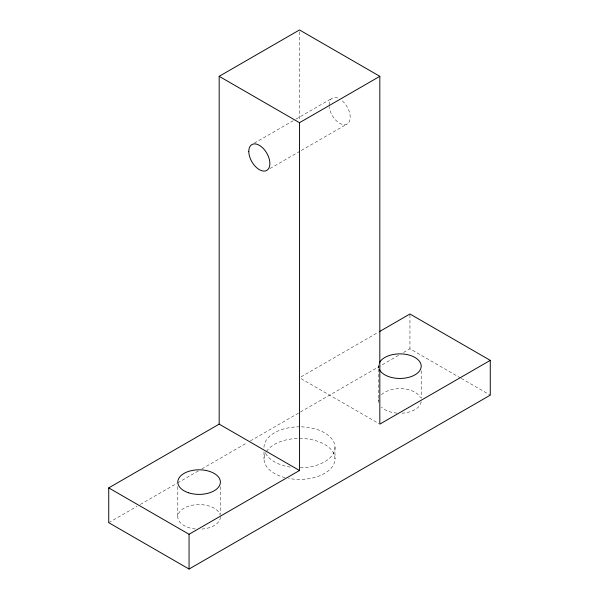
<?xml version="1.0" encoding="UTF-8"?>
<svg xmlns="http://www.w3.org/2000/svg" width="599" height="599" viewBox="0 0 599 599"><rect width="100%" height="100%" fill="white"/><g stroke="black" fill="none" stroke-linecap="round" stroke-linejoin="round"><path stroke-width="0.45" stroke-dasharray="3 2.25" d="M254.29 143.176L295.262 119.523M296.063 119.059L332.205 98.191M270.007 168.536L300.526 150.911M301.334 150.446L347.113 124.015M301.11 376.823L378.501 332.146M108.733 522.68L137.074 506.312M140.316 504.448L176.75 483.408M177.559 482.944L198.613 470.784M201.848 468.92L247.192 442.736M250.434 440.871L399.421 354.855M403.464 352.512L409.941 348.775L460.549 377.991M461.35 378.456L490.267 395.145M301.11 378.688L379.017 423.665M421.202 370.744L421.202 398.2M409.941 314.909L409.941 348.775M378.605 366.161L378.605 367.996M378.605 368.909L378.605 400.948M334.998 447.318L334.998 458.909M299.5 31.822L299.5 120.639M264.002 451.781L264.002 458.909M220.395 486.673L220.395 514.137M177.798 486.673L177.798 516.877M421.157 401.749A21.302 12.294 0 0 1 401.757 413.198M397.122 413.138A21.302 12.294 0 0 1 381.458 407.095M378.785 402.55A21.302 12.294 0 0 1 378.785 399.338M381.458 394.793A21.302 12.294 0 0 1 402.685 388.751A21.302 12.294 0 0 1 420.476 397.766M220.395 516.877A21.302 12.294 0 0 1 201.878 529.074M195.394 528.992A21.302 12.294 0 0 1 177.858 515.986A21.302 12.294 0 0 1 198.479 504.59A21.302 12.294 0 0 1 220.215 515.275M299.5 438.416A35.498 20.493 0 0 1 334.564 462.114A35.498 20.493 0 0 1 288.538 478.406M285.057 477.635A35.498 20.493 0 0 1 265.993 452.148M266.458 451.429A35.498 20.493 0 0 1 298.579 438.423M378.785 367.771A21.302 12.294 0 0 1 378.785 364.559M342.388 100.924A14.908 8.611 60 0 1 350.116 118.729A14.908 8.611 60 0 1 339.663 123.282A14.908 8.611 60 0 1 329.21 106.659M329.121 105.02A14.908 8.611 60 0 1 338.974 98.558M301.349 426.855A35.498 20.493 0 0 1 334.983 447.85A35.498 20.493 0 0 1 299.5 467.812M290.313 467.115A35.498 20.493 0 0 1 265.215 452.627M264.002 447.318A35.498 20.493 0 0 1 299.5 426.825"/><path stroke-width="0.9" d="M219.174 424.129L219.174 76.32L299.5 29.95L379.826 76.32L379.826 424.129L490.267 360.366L490.267 395.145L189.059 569.05L108.733 522.68L108.733 487.893L219.174 424.129L299.5 470.507L299.5 122.698L379.826 76.32M379.309 331.681L409.941 313.996L490.267 360.366M108.733 487.893L189.059 534.271L299.5 470.507M219.174 76.32L299.5 122.698M189.059 534.271L189.059 569.05M379.332 362.979A21.302 12.294 0 0 1 412.119 356.091A21.302 12.294 0 0 1 412.119 376.239A21.302 12.294 0 0 1 379.332 369.343M188.445 492.745A21.302 12.294 0 0 0 220.395 482.098A21.302 12.294 0 0 0 188.445 471.45A21.302 12.294 0 0 0 188.445 492.745M248.795 151.39A14.908 8.611 60 0 0 264.608 171.067A14.908 8.611 60 0 0 264.608 149.982A14.908 8.611 60 0 0 248.795 151.39"/></g></svg>
